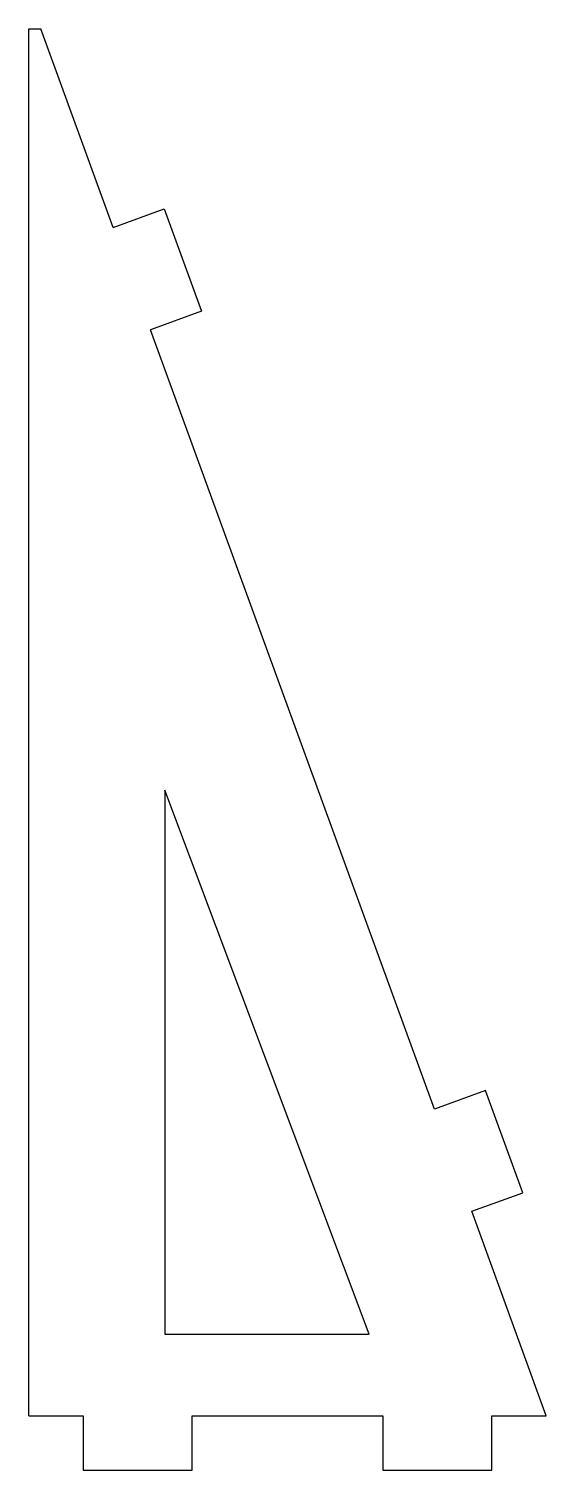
# Model space of a CAD drawing. Header units: millimetres. Extents: x 0 to 38, y 0 to 106.
import ezdxf

# ---------------------------------------------------------------- set-up
doc = ezdxf.new("R2010")
doc.units = ezdxf.units.MM
doc.layers.get('0').update_dxf_attribs({"lineweight": 25, "true_color": 0xffffff})

msp = doc.modelspace()

# ---------------------------------------------------------------- linework, layer by layer
for p, q in [((0, 4), (0, 106)), ((0, 106), (0.87, 106)), ((6.19, 91.39), (0.87, 106)), ((0.87, 106), (0.87, 106)), ((6.19, 91.39), (9.95, 92.76)), ((9.95, 92.76), (12.69, 85.24)), ((12.69, 85.24), (8.93, 83.87)), ((29.79, 26.55), (8.93, 83.87)), ((25, 10), (10, 50)), ((10, 50), (10, 10)), ((33.55, 27.92), (29.79, 26.55)), ((36.29, 20.4), (33.55, 27.92)), ((32.53, 19.04), (36.29, 20.4)), ((38, 4), (32.53, 19.04)), ((38, 4), (32.53, 19.04)), ((10, 10), (25, 10)), ((0, 4), (4, 4)), ((4, 4), (4, 0)), ((12, 0), (12, 4)), ((12, 4), (26, 4)), ((26, 4), (26, 0)), ((34, 0), (34, 4)), ((34, 4), (38, 4)), ((4, 0), (12, 0)), ((26, 0), (34, 0))]:
    msp.add_line(p, q)

doc.saveas('drawing.dxf')
